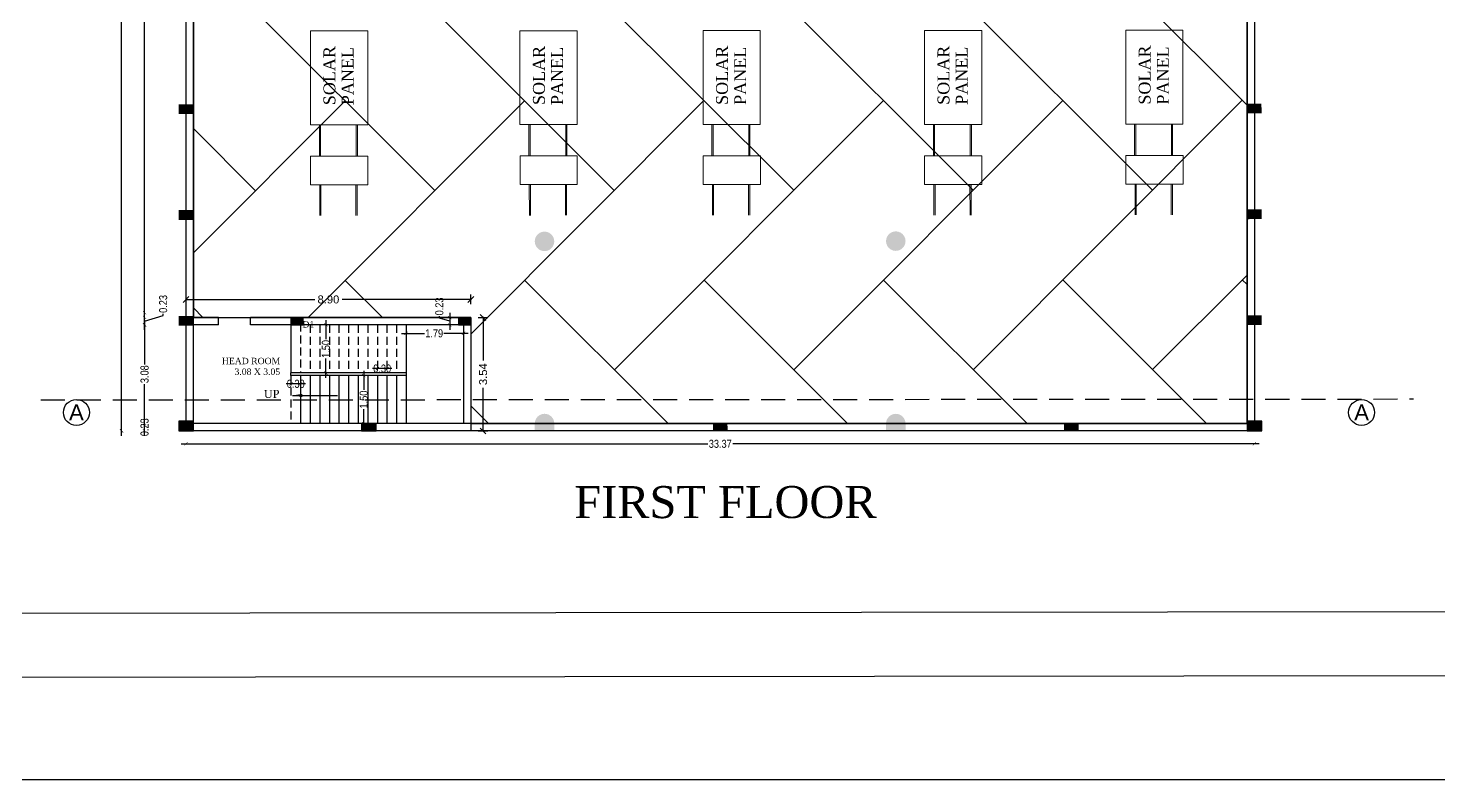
# Model space of a CAD drawing. Header units: metres. Extents: x 0 to 2231, y 0 to 2243.
# Drawn here: x 2066.61 to 2110.67, y 2121.45 to 2144.91 of the extents above; entities that cross this region are included whole.
import ezdxf

# ---------------------------------------------------------------- set-up
doc = ezdxf.new("R2010")
doc.units = ezdxf.units.M
doc.linetypes.add('DASHED2', pattern=[0.375, 0.25, -0.125])
doc.layers.add('BLK_1_FLR_1_ROOF_AREA', color=54, linetype='Continuous')
doc.layers.add('BLK_1_STAIR_HEADROOM', color=1, linetype='Continuous')
doc.styles.add('DIM', font='swissc.ttf')
doc.styles.get("Standard").update_dxf_attribs({"font": 'arial.ttf'})
doc.styles.add('TIMES NEW ROMAN', font='times.ttf')
doc.dimstyles.new('Din', dxfattribs={"dimscale": 0, "dimtxt": 0.25, "dimasz": 0.1, "dimexe": 0.15, "dimexo": 0.15, "dimgap": 0.03, "dimtad": 0, "dimzin": 0, "dimdsep": 46, "dimtxsty": 'DIM', "dimblk": 'ARCHTICK', "dimcen": 0.09, "dimdle": 0.15, "dimse1": 1, "dimse2": 1, "dimclrd": 256, "dimclre": 256, "dimclrt": 7, "dimadec": 0, "dimazin": 3, "dimtfac": 1, "dimtofl": 0, "dimtmove": 1, "dimatfit": 3, "dimfxl": 0, "dimtolj": 1, "dimtzin": 0, "dimarcsym": 0})
doc.dimstyles.get("Standard").update_dxf_attribs({"dimtxt": 0.18, "dimasz": 0.18, "dimexe": 0.18, "dimexo": 0.0625, "dimgap": 0.09, "dimtad": 0, "dimtih": 1, "dimtoh": 1, "dimdec": 4, "dimzin": 0, "dimdsep": 46, "dimtxsty": 'Standard', "dimcen": 0.09, "dimadec": 0, "dimazin": 0, "dimtfac": 1, "dimtdec": 4, "dimtofl": 0, "dimtmove": 0, "dimatfit": 3, "dimfxl": 0, "dimtolj": 1, "dimtzin": 0, "dimarcsym": 0})
doc.dimstyles.new('STANDARD$0', dxfattribs={"dimtxt": 0.25, "dimasz": 0.18, "dimexe": 0.15, "dimexo": 0.15, "dimgap": 0.1, "dimtad": 0, "dimzin": 0, "dimdsep": 46, "dimtxsty": 'Standard', "dimblk": 'OBLIQUE', "dimcen": 0.0625, "dimdle": 0.02, "dimadec": 0, "dimazin": 0, "dimtfac": 1, "dimtix": 1, "dimtofl": 0, "dimtmove": 2, "dimatfit": 3, "dimldrblk": 'OBLIQUE', "dimfxl": 0, "dimtolj": 1, "dimtzin": 0, "dimarcsym": 0})

# ---------------------------------------------------------------- blocks, each defined once
blk = doc.blocks.new('_ArchTick')
at = {"color": 0, "linetype": 'ByBlock', "const_width": 0.15}
blk.add_lwpolyline([(-0.5, -0.5), (0.5, 0.5)], dxfattribs=at)
blk = doc.blocks.new('*D438')
at = {"lineweight": -2}
blk.add_line((2070.248, 2132.192), (2070.248, 2132.722), dxfattribs=at)
at = {"layer": 'Defpoints', "color": 0}
for p in [(2070.248, 2132.572), (2071.962, 2132.572), (2071.962, 2132.342)]:
    blk.add_point(p, dxfattribs=at)
at = {"lineweight": -2, "xscale": 0.1, "yscale": 0.1, "zscale": 0.1}
for p, rotation in [((2070.248, 2132.572), 90), ((2070.248, 2132.342), 270)]:
    blk.add_blockref('_ArchTick', p, dxfattribs=dict(at, rotation=rotation))
at = {"color": 7, "insert": (2070.248, 2132.457), "char_height": 0.25, "attachment_point": 5, "rotation": 90, "style": 'DIM'}
blk.add_mtext('\\A1;0.23', dxfattribs=at)
blk = doc.blocks.new('*D341')
at = {"lineweight": -2}
for p, q in [((2070.248, 2135.801), (2070.248, 2134.417)), ((2070.248, 2132.422), (2070.248, 2133.806))]:
    blk.add_line(p, q, dxfattribs=at)
at = {"layer": 'Defpoints', "color": 0}
for p in [(2070.248, 2135.651), (2071.772, 2135.651), (2071.962, 2132.572)]:
    blk.add_point(p, dxfattribs=at)
at = {"lineweight": -2, "xscale": 0.1, "yscale": 0.1, "zscale": 0.1}
for p, rotation in [((2070.248, 2135.651), 90), ((2070.248, 2132.572), 270)]:
    blk.add_blockref('_ArchTick', p, dxfattribs=dict(at, rotation=rotation))
at = {"color": 7, "insert": (2070.248, 2134.112), "char_height": 0.25, "attachment_point": 5, "rotation": 90, "style": 'DIM'}
blk.add_mtext('\\A1;3.08', dxfattribs=at)
blk = doc.blocks.new('*D342')
at = {"lineweight": -2}
for p, q in [((2070.248, 2163.359), (2070.248, 2150.005)), ((2070.248, 2135.877), (2070.248, 2149.231))]:
    blk.add_line(p, q, dxfattribs=at)
at = {"layer": 'Defpoints', "color": 0}
for p in [(2070.248, 2163.209), (2071.772, 2163.209), (2071.787, 2136.027)]:
    blk.add_point(p, dxfattribs=at)
at = {"lineweight": -2, "xscale": 0.1, "yscale": 0.1, "zscale": 0.1}
for p, rotation in [((2070.248, 2163.209), 90), ((2070.248, 2136.027), 270)]:
    blk.add_blockref('_ArchTick', p, dxfattribs=dict(at, rotation=rotation))
at = {"color": 7, "insert": (2070.248, 2149.618), "char_height": 0.25, "attachment_point": 5, "rotation": 90, "style": 'DIM'}
blk.add_mtext('\\A1;27.18', dxfattribs=at)
blk = doc.blocks.new('*D440')
at = {"lineweight": -2}
for p, q in [((2069.529, 2208.235), (2069.529, 2170.601)), ((2069.53, 2132.192), (2069.529, 2169.826))]:
    blk.add_line(p, q, dxfattribs=at)
at = {"layer": 'Defpoints', "color": 0}
for p in [(2069.529, 2208.085), (2071.542, 2208.085), (2071.543, 2132.342)]:
    blk.add_point(p, dxfattribs=at)
at = {"lineweight": -2, "xscale": 0.1, "yscale": 0.1, "zscale": 0.1}
for p, rotation in [((2069.529, 2208.085), 90.00107987967621), ((2069.53, 2132.342), 270.0010798796762)]:
    blk.add_blockref('_ArchTick', p, dxfattribs=dict(at, rotation=rotation))
at = {"color": 7, "insert": (2069.529, 2170.213), "char_height": 0.25, "attachment_point": 5, "rotation": 270.0011, "style": 'DIM'}
blk.add_mtext('\\A1;75.74', dxfattribs=at)
blk = doc.blocks.new('*D349')
at = {"lineweight": -2}
for p, q in [((2078.27, 2135.387), (2078.993, 2135.387)), ((2080.36, 2135.387), (2079.592, 2135.387))]:
    blk.add_line(p, q, dxfattribs=at)
at = {"layer": 'Defpoints', "color": 0}
for p in [(2080.21, 2135.387), (2078.42, 2134.67), (2080.21, 2134.67)]:
    blk.add_point(p, dxfattribs=at)
at = {"lineweight": -2, "xscale": 0.1, "yscale": 0.1, "zscale": 0.1, "rotation": 180}
blk.add_blockref('_ArchTick', (2078.42, 2135.387), dxfattribs=at)
at = {"lineweight": -2, "xscale": 0.1, "yscale": 0.1, "zscale": 0.1}
blk.add_blockref('_ArchTick', (2080.21, 2135.387), dxfattribs=at)
at = {"color": 7, "insert": (2079.293, 2135.387), "char_height": 0.25, "attachment_point": 5, "style": 'DIM'}
blk.add_mtext('\\A1;1.79', dxfattribs=at)
blk = doc.blocks.new('*D445')
at = {"lineweight": -2}
blk.add_line((2075.27, 2133.812), (2074.67, 2133.812), dxfattribs=at)
at = {"layer": 'Defpoints', "color": 0}
for p in [(2074.82, 2134.072), (2074.82, 2133.812), (2075.12, 2134.072)]:
    blk.add_point(p, dxfattribs=at)
at = {"lineweight": -2, "xscale": 0.1, "yscale": 0.1, "zscale": 0.1, "rotation": 180}
blk.add_blockref('_ArchTick', (2074.82, 2133.812), dxfattribs=at)
at = {"lineweight": -2, "xscale": 0.1, "yscale": 0.1, "zscale": 0.1}
blk.add_blockref('_ArchTick', (2075.12, 2133.812), dxfattribs=at)
at = {"color": 7, "insert": (2074.97, 2133.812), "char_height": 0.25, "attachment_point": 5, "style": 'DIM'}
blk.add_mtext('\\A1;0.30', dxfattribs=at)
blk = doc.blocks.new('*D446')
at = {"lineweight": -2}
blk.add_line((2077.97, 2134.287), (2077.37, 2134.287), dxfattribs=at)
at = {"layer": 'Defpoints', "color": 0}
for p in [(2077.52, 2134.287), (2077.52, 2134.152), (2077.82, 2134.152)]:
    blk.add_point(p, dxfattribs=at)
at = {"lineweight": -2, "xscale": 0.1, "yscale": 0.1, "zscale": 0.1, "rotation": 180}
blk.add_blockref('_ArchTick', (2077.52, 2134.287), dxfattribs=at)
at = {"lineweight": -2, "xscale": 0.1, "yscale": 0.1, "zscale": 0.1}
blk.add_blockref('_ArchTick', (2077.82, 2134.287), dxfattribs=at)
at = {"color": 7, "insert": (2077.67, 2134.287), "char_height": 0.25, "attachment_point": 5, "style": 'DIM'}
blk.add_mtext('\\A1;0.30', dxfattribs=at)
blk = doc.blocks.new('*D447')
at = {"lineweight": -2}
for p, q in [((2075.911, 2135.802), (2075.911, 2135.202)), ((2075.911, 2134.002), (2075.911, 2134.602))]:
    blk.add_line(p, q, dxfattribs=at)
at = {"layer": 'Defpoints', "color": 0}
for p in [(2078.12, 2135.652), (2075.911, 2134.152), (2078.12, 2134.152)]:
    blk.add_point(p, dxfattribs=at)
at = {"lineweight": -2, "xscale": 0.1, "yscale": 0.1, "zscale": 0.1}
for p, rotation in [((2075.911, 2135.652), 90), ((2075.911, 2134.152), 270)]:
    blk.add_blockref('_ArchTick', p, dxfattribs=dict(at, rotation=rotation))
at = {"color": 7, "insert": (2075.911, 2134.902), "char_height": 0.25, "attachment_point": 5, "rotation": 90, "style": 'DIM'}
blk.add_mtext('\\A1;1.50', dxfattribs=at)
blk = doc.blocks.new('*D448')
at = {"lineweight": -2}
for p, q in [((2077.092, 2134.222), (2077.092, 2133.621)), ((2077.092, 2132.42), (2077.092, 2133.021))]:
    blk.add_line(p, q, dxfattribs=at)
at = {"layer": 'Defpoints', "color": 0}
for p in [(2077.22, 2134.072), (2077.092, 2132.57), (2077.22, 2132.57)]:
    blk.add_point(p, dxfattribs=at)
at = {"lineweight": -2, "xscale": 0.1, "yscale": 0.1, "zscale": 0.1}
for p, rotation in [((2077.092, 2134.072), 90), ((2077.092, 2132.57), 270)]:
    blk.add_blockref('_ArchTick', p, dxfattribs=dict(at, rotation=rotation))
at = {"color": 7, "insert": (2077.092, 2133.321), "char_height": 0.25, "attachment_point": 5, "rotation": 90, "style": 'DIM'}
blk.add_mtext('\\A1;1.50', dxfattribs=at)
blk = doc.blocks.new('A$C0F376840')
at = {"lineweight": 18}
for p, q in [((0, 1.735), (0, 3.532)), ((0, 3.532), (1.096, 3.532)), ((1.096, 3.532), (1.096, 1.735)), ((1.096, 1.735), (0, 1.735)), ((0.17, 1.136), (0.17, 1.735)), ((0.193, 1.136), (0.193, 1.735)), ((0.875, 1.136), (0.875, 1.735)), ((0.898, 1.136), (0.898, 1.735)), ((0, 1.136), (1.096, 1.136)), ((0, 1.136), (0, 0.588)), ((1.096, 1.136), (1.096, 0.588)), ((0, 0.588), (1.096, 0.588)), ((0.178, 0.588), (0.178, 0)), ((0.2, 0.588), (0.2, 0)), ((0.869, 0.588), (0.869, 0)), ((0.892, 0.588), (0.892, 0))]:
    blk.add_line(p, q, dxfattribs=at)
at = {"lineweight": 13, "style": 'TIMES NEW ROMAN'}
for s, p in [('SOLAR ', (0.477, 2.11)), ('PANEL', (0.825, 2.11))]:
    blk.add_text(s, height=0.2286, rotation=90, dxfattribs=at).set_placement(p)
blk = doc.blocks.new('*D435')
at = {"lineweight": -2}
for p, q in [((2079.456, 2135.863), (2079.456, 2135.923)), ((2079.78, 2136.031), (2079.78, 2135.502)), ((2079.78, 2135.766), (2079.456, 2135.863))]:
    blk.add_line(p, q, dxfattribs=at)
at = {"layer": 'Defpoints', "color": 0}
for p in [(2079.78, 2135.652), (2080.21, 2135.881), (2080.21, 2135.652)]:
    blk.add_point(p, dxfattribs=at)
at = {"lineweight": -2, "xscale": 0.1, "yscale": 0.1, "zscale": 0.1}
for p, rotation in [((2079.78, 2135.881), 90), ((2079.78, 2135.652), 270)]:
    blk.add_blockref('_ArchTick', p, dxfattribs=dict(at, rotation=rotation))
at = {"color": 7, "insert": (2079.456, 2136.227), "char_height": 0.25, "attachment_point": 5, "rotation": 90, "style": 'DIM'}
blk.add_mtext('\\A1;0.23', dxfattribs=at)
blk = doc.blocks.new('*D338')
at = {"lineweight": -2}
for p, q in [((2070.248, 2135.501), (2070.248, 2136.031)), ((2070.248, 2135.766), (2070.829, 2135.941)), ((2070.829, 2135.941), (2070.829, 2136.001))]:
    blk.add_line(p, q, dxfattribs=at)
at = {"layer": 'Defpoints', "color": 0}
for p in [(2070.248, 2135.881), (2070.248, 2135.881), (2070.248, 2135.651)]:
    blk.add_point(p, dxfattribs=at)
at = {"lineweight": -2, "xscale": 0.1, "yscale": 0.1, "zscale": 0.1}
for p, rotation in [((2070.248, 2135.881), 90), ((2070.248, 2135.651), 270)]:
    blk.add_blockref('_ArchTick', p, dxfattribs=dict(at, rotation=rotation))
at = {"color": 7, "insert": (2070.829, 2136.305), "char_height": 0.25, "attachment_point": 5, "rotation": 90, "style": 'DIM'}
blk.add_mtext('\\A1;0.23', dxfattribs=at)
blk = doc.blocks.new('*D340')
at = {"lineweight": -2}
for p, q in [((2071.393, 2131.939), (2087.84, 2131.939)), ((2105.064, 2131.939), (2088.617, 2131.939))]:
    blk.add_line(p, q, dxfattribs=at)
at = {"layer": 'Defpoints', "color": 0}
for p in [(2071.543, 2132.342), (2104.914, 2132.342), (2104.914, 2131.939)]:
    blk.add_point(p, dxfattribs=at)
at = {"lineweight": -2, "xscale": 0.1, "yscale": 0.1, "zscale": 0.1, "rotation": 180}
blk.add_blockref('_ArchTick', (2071.543, 2131.939), dxfattribs=at)
at = {"lineweight": -2, "xscale": 0.1, "yscale": 0.1, "zscale": 0.1}
blk.add_blockref('_ArchTick', (2104.914, 2131.939), dxfattribs=at)
at = {"color": 7, "insert": (2088.229, 2131.939), "char_height": 0.25, "attachment_point": 5, "style": 'DIM'}
blk.add_mtext('\\A1;33.37', dxfattribs=at)
blk = doc.blocks.new('_Oblique')
at = {"color": 0, "lineweight": -2}
blk.add_line((-0.5, -0.5), (0.5, 0.5), dxfattribs=at)
blk = doc.blocks.new('*D507')
at = {"layer": 'BLK_1_STAIR_HEADROOM', "color": 0, "linetype": 'Continuous', "lineweight": -2}
for p, q in [((2071.522, 2136.445), (2075.566, 2136.445)), ((2071.542, 2136.295), (2071.542, 2136.595)), ((2080.459, 2136.445), (2076.415, 2136.445)), ((2080.439, 2136.295), (2080.439, 2136.595))]:
    blk.add_line(p, q, dxfattribs=at)
at = {"layer": 'Defpoints', "color": 0, "linetype": 'Continuous'}
for p in [(2071.542, 2136.445), (2071.542, 2135.881), (2080.439, 2135.881)]:
    blk.add_point(p, dxfattribs=at)
at = {"layer": 'BLK_1_STAIR_HEADROOM', "color": 0, "linetype": 'Continuous', "lineweight": -2, "xscale": 0.18, "yscale": 0.18, "zscale": 0.18, "rotation": 180}
blk.add_blockref('_Oblique', (2071.542, 2136.445), dxfattribs=at)
at = {"layer": 'BLK_1_STAIR_HEADROOM', "color": 0, "linetype": 'Continuous', "lineweight": -2, "xscale": 0.18, "yscale": 0.18, "zscale": 0.18}
blk.add_blockref('_Oblique', (2080.439, 2136.445), dxfattribs=at)
at = {"layer": 'BLK_1_STAIR_HEADROOM', "color": 0, "linetype": 'Continuous', "insert": (2075.99, 2136.445), "char_height": 0.25, "attachment_point": 5}
blk.add_mtext('\\A1;8.90', dxfattribs=at)
blk = doc.blocks.new('*D508')
at = {"layer": 'BLK_1_STAIR_HEADROOM', "color": 0, "linetype": 'Continuous', "lineweight": -2}
for p, q in [((2080.672, 2135.881), (2080.972, 2135.881)), ((2080.822, 2135.901), (2080.822, 2134.536)), ((2080.822, 2132.322), (2080.822, 2133.688)), ((2080.672, 2132.342), (2080.972, 2132.342))]:
    blk.add_line(p, q, dxfattribs=at)
at = {"layer": 'Defpoints', "color": 0, "linetype": 'Continuous'}
for p in [(2080.439, 2135.881), (2080.822, 2135.881), (2080.439, 2132.342)]:
    blk.add_point(p, dxfattribs=at)
at = {"layer": 'BLK_1_STAIR_HEADROOM', "color": 0, "linetype": 'Continuous', "lineweight": -2, "xscale": 0.18, "yscale": 0.18, "zscale": 0.18}
for p, rotation in [((2080.822, 2135.881), 90), ((2080.822, 2132.342), 270)]:
    blk.add_blockref('_Oblique', p, dxfattribs=dict(at, rotation=rotation))
at = {"layer": 'BLK_1_STAIR_HEADROOM', "color": 0, "linetype": 'Continuous', "insert": (2080.822, 2134.112), "char_height": 0.25, "attachment_point": 5, "rotation": 90}
blk.add_mtext('\\A1;3.54', dxfattribs=at)

msp = doc.modelspace()

# ---------------------------------------------------------------- hatches: boundary and pattern name
h = msp.add_hatch()
h.set_pattern_fill('AR-HBONE', color=256, scale=0.039, angle=90.036116)
h.set_pattern_definition([(135.036116, (-69942.134, -37646.8623), (-5.6036787, -0.00353223), [11.8872, -3.9624]), (225.036116, (-69944.9378, -37644.0623), (-5.6036787, -0.00353223), [11.8872, -3.9624])])
h.paths.add_polyline_path([(2071.77202, 2182.57514), (2104.68359, 2182.57514), (2104.68359, 2132.57192), (2080.43875, 2132.57192), (2080.43875, 2135.8805), (2074.81965, 2135.8805), (2071.77076, 2135.88138), (2071.77202, 2138.06245), (2071.77202, 2163.06406), (2071.77202, 2169.43234), (2075.64998, 2169.43234), (2075.64655, 2163.06406), (2082.6673, 2163.06406), (2082.6673, 2171.88234), (2079.8373, 2171.88234), (2079.8373, 2169.43234), (2071.77202, 2169.43234)])
for points in [[(2071.76532, 2142.23342), (2071.76511, 2142.53818), (2071.30797, 2142.53786), (2071.30818, 2142.2331)], [(2105.13404, 2142.25653), (2105.13382, 2142.56129), (2104.67668, 2142.56097), (2104.67689, 2142.25621)], [(2071.76761, 2138.92865), (2071.7674, 2139.23342), (2071.31026, 2139.2331), (2071.31047, 2138.92834)], [(2105.13632, 2138.95177), (2105.13611, 2139.25653), (2104.67897, 2139.25621), (2104.67918, 2138.95145)], [(2071.77193, 2135.62389), (2071.77172, 2135.92865), (2071.31458, 2135.92834), (2071.31479, 2135.62357)], [(2105.13861, 2135.647), (2105.1384, 2135.95177), (2104.68126, 2135.95145), (2104.68147, 2135.64669)], [(2074.81856, 2135.65262), (2074.8184, 2135.88119), (2075.19935, 2135.88145), (2075.19951, 2135.65288)], [(2074.81856, 2135.65262), (2074.8184, 2135.88119), (2075.19935, 2135.88145), (2075.19951, 2135.65288)], [(2074.81965, 2135.65192), (2074.81965, 2135.8805), (2075.2006, 2135.8805), (2075.2006, 2135.65192)], [(2080.0567, 2135.65182), (2080.05654, 2135.88039), (2080.4375, 2135.88065), (2080.43766, 2135.65208)], [(2080.0567, 2135.65182), (2080.05654, 2135.88039), (2080.4375, 2135.88065), (2080.43766, 2135.65208)], [(2080.0578, 2135.65192), (2080.0578, 2135.8805), (2080.43875, 2135.8805), (2080.43875, 2135.65192)], [(2071.77219, 2132.31913), (2071.77198, 2132.62389), (2071.31483, 2132.62357), (2071.31505, 2132.31881)], [(2071.77202, 2132.34192), (2071.77202, 2132.64669), (2071.31487, 2132.64669), (2071.31487, 2132.34192)], [(2077.02633, 2132.34192), (2077.02633, 2132.5705), (2077.48347, 2132.5705), (2077.48347, 2132.34192)], [(2077.02649, 2132.34161), (2077.02633, 2132.57018), (2077.48347, 2132.5705), (2077.48363, 2132.34192)], [(2077.02649, 2132.34161), (2077.02633, 2132.57018), (2077.48347, 2132.5705), (2077.48363, 2132.34192)], [(2083.04541, 2132.57221), (2083.04557, 2132.34364), (2082.43605, 2132.34321), (2082.43589, 2132.57179)], [(2087.99797, 2132.34269), (2087.99782, 2132.57127), (2088.45496, 2132.57158), (2088.45512, 2132.34301)], [(2094.01689, 2132.57102), (2094.01705, 2132.34245), (2093.40752, 2132.34202), (2093.40736, 2132.5706)], [(2099.42659, 2132.34225), (2099.42643, 2132.57083), (2098.96929, 2132.57051), (2098.96945, 2132.34194)], [(2105.1409, 2132.34224), (2105.14069, 2132.647), (2104.68355, 2132.64669), (2104.68376, 2132.34192)], [(2105.14074, 2132.34192), (2105.14074, 2132.64669), (2104.68359, 2132.64669), (2104.68359, 2132.34192)]]:
    msp.add_hatch(color=256).paths.add_polyline_path(points)
h = msp.add_hatch(color=256)
h.dxf.hatch_style = 1
h.paths.add_polyline_path([(2093.40627, 2138.26622, 1), (2094.01579, 2138.26664, 1)])
h = msp.add_hatch(color=256)
h.dxf.hatch_style = 1
h.paths.add_polyline_path([(2082.43479, 2138.25862, 1), (2083.04432, 2138.25904, 1)])
h = msp.add_hatch(color=256)
h.paths.add_polyline_path([(2082.74044, 2132.87676), (2082.74065, 2132.572), (2082.43589, 2132.57179, -0.41421356)])
h.paths.add_polyline_path([(2082.74044, 2132.87676, -0.41421356), (2083.04541, 2132.57221), (2082.74065, 2132.572)])
h = msp.add_hatch(color=256)
h.paths.add_polyline_path([(2093.71191, 2132.87557), (2093.71213, 2132.57081), (2093.40736, 2132.5706, -0.41421356)])
h.paths.add_polyline_path([(2093.71191, 2132.87557, -0.41421356), (2094.01689, 2132.57102), (2093.71213, 2132.57081)])

# ---------------------------------------------------------------- linework, layer by layer
for p, q in [((2072.55731, 2135.88192), (2071.77076, 2135.88138)), ((2072.55747, 2135.65192), (2071.77092, 2135.65138)), ((2072.55747, 2135.65192), (2072.55731, 2135.88192)), ((2080.4375, 2135.88262), (2073.55747, 2135.88262)), ((2073.55763, 2135.65262), (2073.55747, 2135.88262)), ((2074.81855, 2135.65262), (2073.55747, 2135.65262)), ((2080.43875, 2135.8805), (2074.81965, 2135.8805)), ((2074.81965, 2135.69575), (2074.81965, 2134.15192)), ((2080.21018, 2135.65192), (2074.81965, 2135.65192)), ((2078.41965, 2135.65192), (2078.41965, 2134.07192)), ((2080.21018, 2135.65192), (2080.21018, 2132.57192)), ((2080.43875, 2135.8805), (2080.43875, 2132.57192)), ((2078.41965, 2134.15192), (2074.81965, 2134.15192)), ((2074.81965, 2134.07192), (2074.81965, 2134.15192)), ((2078.41965, 2134.07192), (2074.81965, 2134.07192)), ((2075.11965, 2134.07192), (2075.11965, 2132.57192)), ((2075.41965, 2134.07192), (2075.41965, 2132.57192)), ((2075.71965, 2134.07192), (2075.71965, 2132.57192)), ((2076.01965, 2134.07192), (2076.01965, 2132.57192)), ((2076.31965, 2134.07192), (2076.31965, 2132.57192)), ((2076.61965, 2134.07192), (2076.61965, 2132.57192)), ((2076.91965, 2134.07192), (2076.91965, 2132.57192)), ((2077.21965, 2134.07192), (2077.21965, 2132.57192)), ((2077.51965, 2134.07192), (2077.51965, 2132.57192)), ((2077.81965, 2134.07192), (2077.81965, 2132.57192)), ((2078.11965, 2134.07192), (2078.11965, 2132.57192)), ((2078.41965, 2134.07192), (2078.41965, 2132.57192))]:
    msp.add_line(p, q)
at = {"linetype": 'DASHED2'}
for p, q in [((2075.11965, 2135.69575), (2075.11965, 2134.15192)), ((2075.41965, 2135.65192), (2075.41965, 2134.15192)), ((2075.71965, 2135.65192), (2075.71965, 2134.15192)), ((2076.01965, 2135.65192), (2076.01965, 2134.15192)), ((2076.31965, 2135.65192), (2076.31965, 2134.15192)), ((2076.61965, 2135.65192), (2076.61965, 2134.15192)), ((2076.91965, 2135.65192), (2076.91965, 2134.15192)), ((2077.21965, 2135.65192), (2077.21965, 2134.15192)), ((2077.51965, 2135.65192), (2077.51965, 2134.15192)), ((2077.81965, 2135.65192), (2077.81965, 2134.15192)), ((2078.11965, 2135.65192), (2078.11965, 2134.15192)), ((2074.81965, 2134.07192), (2074.81965, 2132.57192))]:
    msp.add_line(p, q, dxfattribs=at)
at = {"linetype": 'DASHED2', "ltscale": 3}
msp.add_line((2067.00347, 2133.30901), (2109.88207, 2133.33871), dxfattribs=at)
for points in [[(1887.04979, 2233.42151), (2231.37444, 2233.42151), (2231.37444, 2121.45315), (1887.04979, 2121.45315)], [(1890.03211, 2230.05315), (2228.37444, 2230.42151), (2228.37444, 2124.82151), (1890.03211, 2124.45315)], [(1892.03211, 2228.05315), (2226.37444, 2228.42151), (2226.37444, 2126.82151), (1892.03211, 2126.45315)], [(2071.54202, 2132.34192), (2071.54202, 2208.08514), (2104.91359, 2208.08514), (2104.91359, 2132.34192)], [(2104.68359, 2132.57192), (2104.68359, 2182.57514), (2071.77202, 2182.57514), (2071.77202, 2135.88138), (2073.55747, 2135.88262), (2080.43875, 2135.8805), (2080.43875, 2132.57192)], [(2074.81965, 2135.8805), (2074.81965, 2135.65192), (2075.2006, 2135.65192), (2075.2006, 2135.8805)], [(2080.0578, 2135.8805), (2080.0578, 2135.65192), (2080.43875, 2135.65192), (2080.43875, 2135.8805)], [(2071.77202, 2132.34192), (2071.77202, 2132.64669), (2071.31487, 2132.64669), (2071.31487, 2132.34192)], [(2077.02633, 2132.5705), (2077.02633, 2132.34192), (2077.48347, 2132.34192), (2077.48347, 2132.5705)], [(2105.14074, 2132.34192), (2105.14074, 2132.64669), (2104.68359, 2132.64669), (2104.68359, 2132.34192)]]:
    msp.add_lwpolyline(points, close=True)
for points in [[(2083.1276, 2132.57192), (2071.77202, 2132.57192), (2071.77202, 2132.57192), (2071.77202, 2143.14669), (2071.77202, 2182.80385)], [(2104.68359, 2182.57514), (2104.68359, 2168.08697), (2104.68359, 2132.57192), (2083.1276, 2132.57192)], [(2072.38154, 2132.34192), (2071.54202, 2132.34192), (2071.54202, 2143.14669)], [(2083.1276, 2132.34192), (2074.21012, 2132.34192)]]:
    msp.add_lwpolyline(points)
for centre in [(2068.11925, 2132.9179), (2108.26045, 2132.9179)]:
    msp.add_circle(centre, 0.40508)
at = {"layer": 'BLK_1_FLR_1_ROOF_AREA', "color": 54}
msp.add_lwpolyline([(2071.54202, 2182.57514), (2104.91359, 2182.57514), (2104.91359, 2132.34192), (2071.54202, 2132.34192)], close=True, dxfattribs=at)
at = {"layer": 'BLK_1_STAIR_HEADROOM', "color": 1, "linetype": 'Continuous'}
msp.add_lwpolyline([(2080.43875, 2132.34192), (2071.54202, 2132.34192), (2071.54202, 2135.88138), (2080.43875, 2135.88138)], close=True, dxfattribs=at)

# ---------------------------------------------------------------- block references
at = {"xscale": 1.631353217627811, "yscale": 1.631353217627811, "zscale": 1.631353217627811, "rotation": 0.0396857104797701}
for p in [(2075.43209, 2139.06632), (2081.97543, 2139.07085), (2087.69404, 2139.07482), (2094.61189, 2139.07694), (2100.89548, 2139.08396)]:
    msp.add_blockref('A$C0F376840', p, dxfattribs=at)

# ---------------------------------------------------------------- texts
at = {"attachment_point": 9}
for s, insert, char_height, width, rotation in [('{\\fTimes New Roman|b0|i0|c0|p18;D1}', (2075.54756, 2135.56789), 0.2, 5.043954, 0.039686), ('{\\fTimes New Roman|b0|i0|c0|p18;HEAD ROOM\\P3.08 X 3.05}', (2074.48363, 2134.08761), 0.2, 2.3153194, 0.039686), ('{\\fTimes New Roman|b0|i0|c0|p18;FIRST FLOOR}', (2093.11182, 2129.61015), 1, 42.4457457, 0.036116)]:
    msp.add_mtext(s, dxfattribs=dict(at, insert=insert, char_height=char_height, width=width, rotation=rotation))
at = {"insert": (2074.46254, 2133.36988), "char_height": 0.2515614, "attachment_point": 9, "rotation": 0.599542}
msp.add_mtext_dynamic_manual_height_columns('{\\fTimes New Roman|b0|i0|c0|p18;UP}', width=0.3382039, gutter_width=12.57807, heights=[0], dxfattribs=at)
at = {"char_height": 0.5, "attachment_point": 1}
for insert in [(2067.8858, 2133.1679), (2108.02699, 2133.1679)]:
    msp.add_mtext_dynamic_manual_height_columns('A', width=1.0006605, gutter_width=12.5, heights=[0], dxfattribs=dict(at, insert=insert))

# ---------------------------------------------------------------- dimensions: what is measured, and where the dimension line sits
dim = msp.add_aligned_dim(p1=(2071.54344, 2132.34192), p2=(2071.54202, 2208.08514), distance=2.01323, dimstyle='Din', override={"dimscale": 1, "dimpost": '\\X'})
dim.commit()
dim.dimension.update_dxf_attribs({"geometry": '*D440', "text_midpoint": (2069.5295, 2170.2135)})
for base, p1, p2, angle, picture, middle in [((2070.24826, 2163.20933), (2071.78746, 2136.02666), (2071.77202, 2163.20933), 270, '*D342', (2070.24826, 2149.618)), ((2070.24826, 2135.88139), (2070.24826, 2135.65138), (2070.24826, 2135.88139), 90, '*D338', (2070.82873, 2136.03053)), ((2079.77951, 2135.65192), (2080.21018, 2135.88057), (2080.21018, 2135.65192), 90, '*D435', (2079.45602, 2135.95329)), ((2070.24826, 2135.65138), (2071.96178, 2132.57192), (2071.77202, 2135.65138), 270, '*D341', (2070.24826, 2134.11165)), ((2075.91084, 2134.15192), (2078.11965, 2135.65192), (2078.11965, 2134.15192), 90, '*D447', (2075.91084, 2134.90192)), ((2077.09182, 2132.5705), (2077.21965, 2134.07192), (2077.21965, 2132.5705), 90, '*D448', (2077.09182, 2133.32121))]:
    dim = msp.add_linear_dim(base=base, p1=p1, p2=p2, angle=angle, dimstyle='Din', override={"dimscale": 1, "dimpost": '\\X'})
    dim.commit()
    dim.dimension.update_dxf_attribs({"geometry": picture, "text_midpoint": middle})
for base, p1, p2, angle, picture, middle, dimtype in [((2080.21018, 2135.38663), (2078.41965, 2134.67005), (2080.21018, 2134.67005), 0, '*D349', (2079.2927, 2135.38663), 161), ((2077.51965, 2134.2866), (2077.81965, 2134.15192), (2077.51965, 2134.15192), 180, '*D446', (2077.66965, 2134.2866), 160), ((2074.81965, 2133.8119), (2075.11965, 2134.07192), (2074.81965, 2134.07192), 180, '*D445', (2074.96965, 2133.8119), 160), ((2070.24826, 2132.57192), (2071.96178, 2132.34192), (2071.96178, 2132.57192), 90, '*D438', (2070.24826, 2132.45692), 161)]:
    dim = msp.add_linear_dim(base=base, p1=p1, p2=p2, angle=angle, dimstyle='Din', override={"dimscale": 1, "dimpost": '\\X'})
    dim.commit()
    dim.dimension.update_dxf_attribs({"geometry": picture, "text_midpoint": middle, "dimtype": dimtype})
dim = msp.add_linear_dim(base=(2104.91359, 2131.93896), p1=(2071.54344, 2132.34192), p2=(2104.91359, 2132.34192), dimstyle='Din', override={"dimscale": 1, "dimpost": '\\X'})
dim.commit()
dim.dimension.update_dxf_attribs({"geometry": '*D340', "text_midpoint": (2088.22852, 2131.93896)})
at = {"layer": 'BLK_1_STAIR_HEADROOM', "color": 1, "linetype": 'Continuous'}
for p1, p2, distance, picture, middle in [((2080.43875, 2135.88138), (2071.54202, 2135.88138), -0.5636, '*D507', (2075.99038, 2136.44498)), ((2080.43875, 2132.34192), (2080.43875, 2135.88138), -0.38296, '*D508', (2080.82171, 2134.11165))]:
    dim = msp.add_aligned_dim(p1=p1, p2=p2, distance=distance, dimstyle='STANDARD$0', dxfattribs=at)
    dim.commit()
    dim.dimension.update_dxf_attribs({"geometry": picture, "text_midpoint": middle})

# ---------------------------------------------------------------- leaders
msp.add_leader([(2074.87081, 2133.44964), (2076.27314, 2133.44964)], dimstyle='Standard', override={"dimasz": 0.3, "dimgap": 0.09, "dimtad": 0})

doc.saveas('drawing.dxf')
